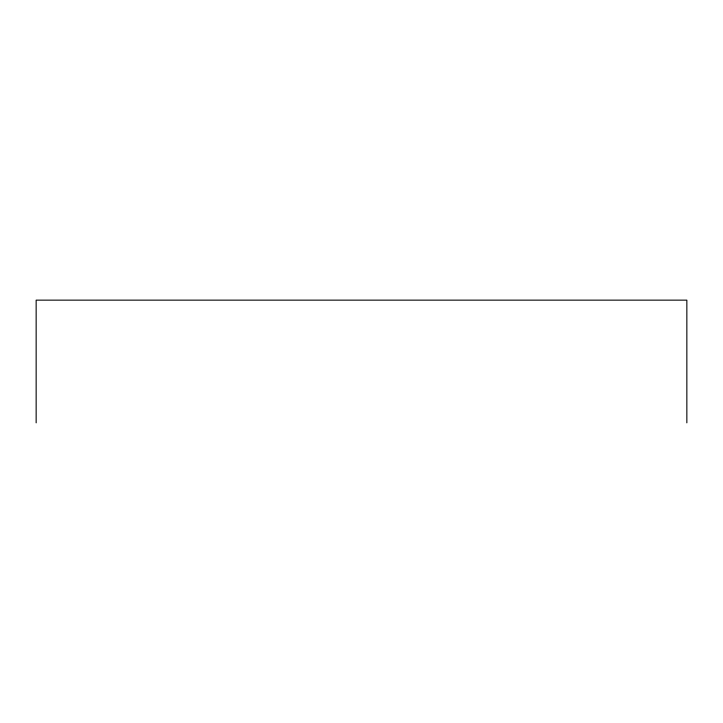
<?xml version="1.0" encoding="UTF-8"?>
<svg xmlns="http://www.w3.org/2000/svg" width="723" height="723" viewBox="0 0 723 723"><rect width="100%" height="100%" fill="white"/><g stroke="black" fill="none" stroke-linecap="round" stroke-linejoin="round"><path stroke-width="1.08" d="M686.85 422.856L686.85 300.144L36.15 300.144L36.15 422.856"/></g></svg>
